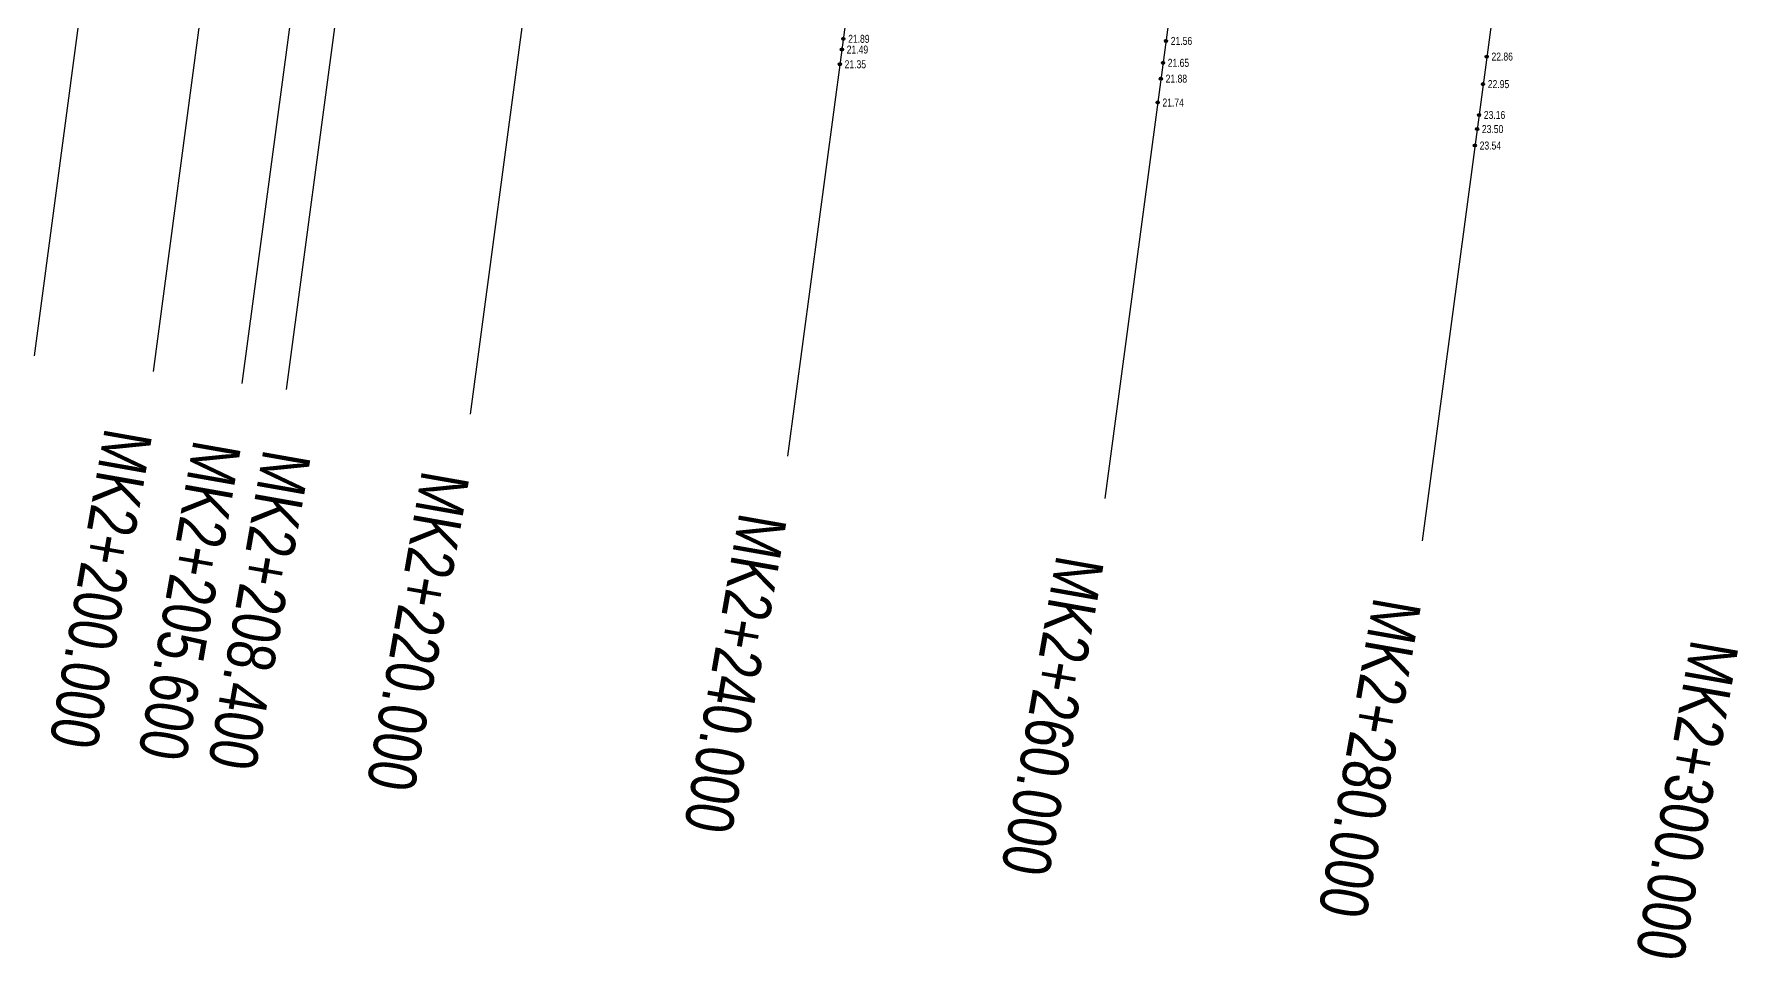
# Model space of a CAD drawing. Extents: x 572865 to 573615, y 785001 to 785187.
# Drawn here: x 573301 to 573407.5, y 785026.7 to 785084.5 of the extents above; entities that cross this region are included whole.
import ezdxf
from ezdxf.enums import TextEntityAlignment as Align

# ---------------------------------------------------------------- set-up
doc = ezdxf.new("R2010")
doc.units = 0
doc.header["$LTSCALE"] = 0.5
for name, color, linetype in [('DMX', 3, 'Continuous'), ('GCD', 3, 'Continuous'), ('桩号_M', 3, 'Continuous')]:
    doc.layers.add(name, color=color, linetype=linetype)
doc.styles.add('EICAD', font='fsdb_e.shx', dxfattribs={"width": 0.707, "height": 2, "bigfont": 'tjhzf.shx'})

# ---------------------------------------------------------------- blocks, each defined once
blk = doc.blocks.new('gc200')
h = blk.add_hatch(color=0)
edge = h.paths.add_edge_path()
edge.add_arc((0, 0), 0.196, 0, 360)
at = {"color": 0}
blk.add_circle((0, 0), 0.196, dxfattribs=at)

msp = doc.modelspace()

# ---------------------------------------------------------------- linework, layer by layer
at = {"layer": 'DMX', "color": 6}
for p, q in [((573319, 785142.74), (573308.43, 785063.44)), ((573324.56, 785141.99), (573313.98, 785062.7)), ((573338.83, 785140.09), (573328.25, 785060.79)), ((573358.65, 785137.45), (573348.08, 785058.15)), ((573378.48, 785134.8), (573367.9, 785055.51)), ((573398.3, 785132.16), (573387.73, 785052.86))]:
    msp.add_line(p, q, dxfattribs=at)
at = {"layer": 'DMX', "color": 3}
msp.add_line((573327.33, 785141.62), (573316.75, 785062.33), dxfattribs=at)
at = {"layer": 'DMX', "linetype": 'Continuous'}
msp.add_lwpolyline([(573311.57, 785143.73), (573300.99, 785064.43)], dxfattribs=at)

# ---------------------------------------------------------------- block references
at = {"layer": 'GCD'}
ref = msp.add_blockref('gc200', (573351.56, 785084.24, 21.89), dxfattribs=dict(at, xscale=0.5, yscale=0.5, zscale=0.5))
ref.add_attrib('height', '21.89', dxfattribs={"height": 0.5, "style": 'EICAD', "width": 0.8}).set_placement((573351.86, 785084.24, 21.89), align=Align.MIDDLE_LEFT)
ref = msp.add_blockref('gc200', (573371.72, 785084.11, 21.56), dxfattribs=dict(at, xscale=0.5, yscale=0.5, zscale=0.5))
ref.add_attrib('height', '21.56', dxfattribs={"height": 0.5, "style": 'EICAD', "width": 0.8}).set_placement((573372.02, 785084.11, 21.56), align=Align.MIDDLE_LEFT)
ref = msp.add_blockref('gc200', (573351.47, 785083.57, 21.49), dxfattribs=dict(at, xscale=0.5, yscale=0.5, zscale=0.5))
ref.add_attrib('height', '21.49', dxfattribs={"height": 0.5, "style": 'EICAD', "width": 0.8}).set_placement((573351.77, 785083.57, 21.49), align=Align.MIDDLE_LEFT)
ref = msp.add_blockref('gc200', (573391.76, 785083.13, 22.86), dxfattribs=dict(at, xscale=0.5, yscale=0.5, zscale=0.5))
ref.add_attrib('height', '22.86', dxfattribs={"height": 0.5, "style": 'EICAD', "width": 0.8}).set_placement((573392.06, 785083.13, 22.86), align=Align.MIDDLE_LEFT)
ref = msp.add_blockref('gc200', (573351.34, 785082.65, 21.35), dxfattribs=dict(at, xscale=0.5, yscale=0.5, zscale=0.5))
ref.add_attrib('height', '21.35', dxfattribs={"height": 0.5, "style": 'EICAD', "width": 0.8}).set_placement((573351.64, 785082.65, 21.35), align=Align.MIDDLE_LEFT)
ref = msp.add_blockref('gc200', (573371.53, 785082.74, 21.65), dxfattribs=dict(at, xscale=0.5, yscale=0.5, zscale=0.5))
ref.add_attrib('height', '21.65', dxfattribs={"height": 0.5, "style": 'EICAD', "width": 0.8}).set_placement((573371.83, 785082.74, 21.65), align=Align.MIDDLE_LEFT)
ref = msp.add_blockref('gc200', (573371.4, 785081.75, 21.88), dxfattribs=dict(at, xscale=0.5, yscale=0.5, zscale=0.5))
ref.add_attrib('height', '21.88', dxfattribs={"height": 0.5, "style": 'EICAD', "width": 0.8}).set_placement((573371.7, 785081.75, 21.88), align=Align.MIDDLE_LEFT)
ref = msp.add_blockref('gc200', (573391.53, 785081.41, 22.95), dxfattribs=dict(at, xscale=0.5, yscale=0.5, zscale=0.5))
ref.add_attrib('height', '22.95', dxfattribs={"height": 0.5, "style": 'EICAD', "width": 0.8}).set_placement((573391.83, 785081.41, 22.95), align=Align.MIDDLE_LEFT)
ref = msp.add_blockref('gc200', (573371.2, 785080.26, 21.74), dxfattribs=dict(at, xscale=0.5, yscale=0.5, zscale=0.5))
ref.add_attrib('height', '21.74', dxfattribs={"height": 0.5, "style": 'EICAD', "width": 0.8}).set_placement((573371.5, 785080.26, 21.74), align=Align.MIDDLE_LEFT)
ref = msp.add_blockref('gc200', (573391.28, 785079.48, 23.16), dxfattribs=dict(at, xscale=0.5, yscale=0.5, zscale=0.5))
ref.add_attrib('height', '23.16', dxfattribs={"height": 0.5, "style": 'EICAD', "width": 0.8}).set_placement((573391.58, 785079.48, 23.16), align=Align.MIDDLE_LEFT)
ref = msp.add_blockref('gc200', (573391.02, 785077.57, 23.54), dxfattribs=dict(at, xscale=0.5, yscale=0.5, zscale=0.5))
ref.add_attrib('height', '23.54', dxfattribs={"height": 0.5, "style": 'EICAD', "width": 0.8}).set_placement((573391.32, 785077.57, 23.54), align=Align.MIDDLE_LEFT)
ref = msp.add_blockref('gc200', (573391.16, 785078.6, 23.5), dxfattribs=dict(at, xscale=0.5, yscale=0.5, zscale=0.5))
ref.add_attrib('height', '23.50', dxfattribs={"height": 0.5, "style": 'EICAD', "width": 0.8}).set_placement((573391.46, 785078.6, 23.5), align=Align.MIDDLE_LEFT)

# ---------------------------------------------------------------- texts
at = {"layer": '桩号_M', "style": 'EICAD', "width": 0.8}
for s, p in [('MK2+200.000', (573305.43, 785060)), ('MK2+205.600', (573310.98, 785059.26)), ('MK2+208.400', (573315.34, 785058.67)), ('MK2+220.000', (573325.25, 785057.35)), ('MK2+240.000', (573345.08, 785054.71)), ('MK2+260.000', (573364.9, 785052.06)), ('MK2+280.000', (573384.72, 785049.42)), ('MK2+300.000', (573404.55, 785046.78))]:
    msp.add_text(s, height=3, rotation=260, dxfattribs=at).set_placement(p)

doc.saveas('drawing.dxf')
